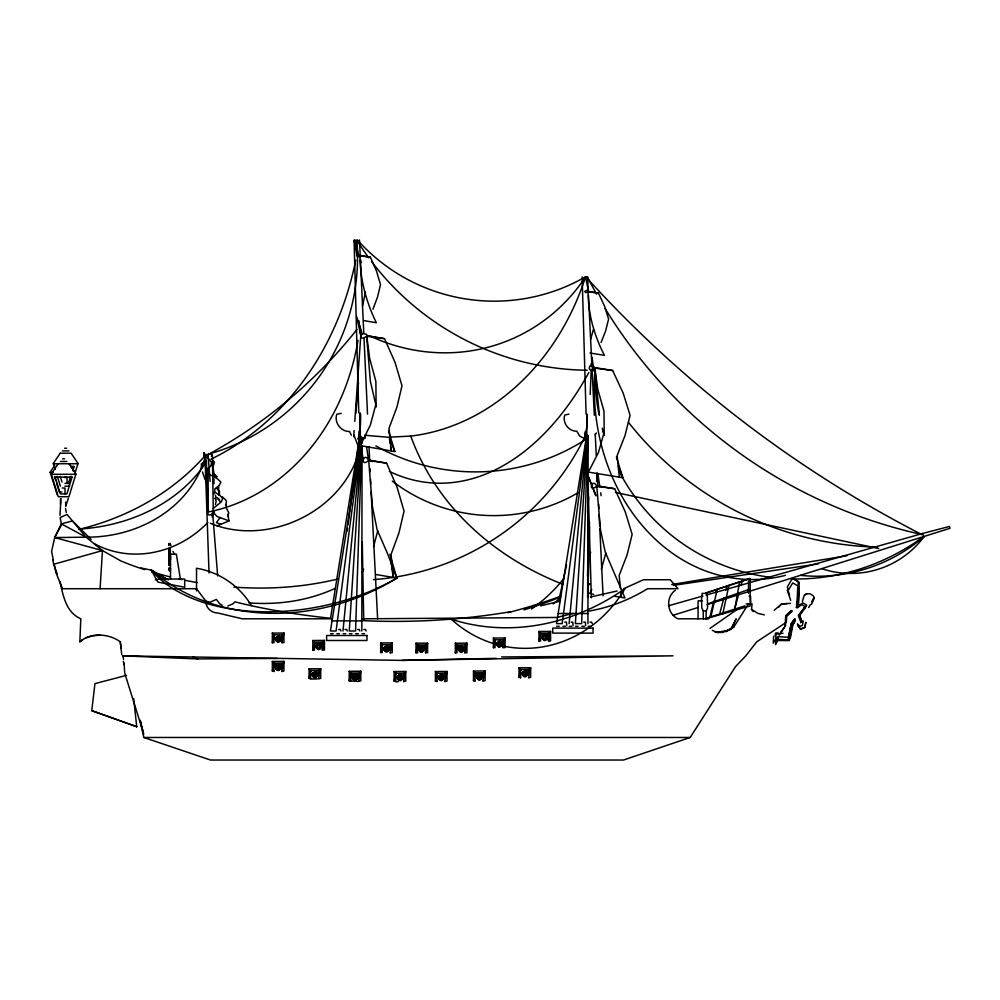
<?xml version="1.0" encoding="UTF-8"?>
<svg xmlns="http://www.w3.org/2000/svg" width="1000" height="1000" viewBox="0 0 1000 1000"><rect width="100%" height="100%" fill="white"/><g stroke="black" fill="none" stroke-linecap="round" stroke-linejoin="round"><path stroke-width="1.5" d="M121.725 654.675L120.288 641.787C108.7 633.5 91.1 632.225 79.85 641.787L80.825 618.8C65.812 612.312 63.175 595.388 59.913 581.525M208.162 468.125L208.113 511.775C205.738 519.888 220.875 509.762 208.113 511.775L205.7 462.887A156.512 125.65 0 0 1 79.25 529.05M359.312 455.812L359.338 438.638L330.55 618.3M361.825 631L362.038 446.037M362.038 442.912L362.05 438.225M587.925 623.625L588.15 435.55M273.863 671.637L273.975 663.213L272.337 661.462L283.938 661.375L283.95 670.975L281.8 671.575M272.337 633.125L273.975 634.862L273.962 642.7L272.35 642.712L272.337 633.125L283.938 633.038L283.95 642.638L281.887 642.65L281.9 634.812L283.938 633.038L281.887 642.65M317.225 678.962L310.613 679.013L310.725 670.588L309.088 668.838L320.7 668.75L320.712 678.35L318.55 678.95M312.85 640.5L314.475 642.25L314.462 650.088L312.863 650.088L312.85 640.5L324.45 640.413L324.462 650.013L322.4 650.025L322.413 642.188L324.45 640.413L322.4 650.025M350.838 680.875L350.85 673.037L349.212 671.3L360.812 671.213L360.825 680.812L358.675 681.413L349.225 680.888L349.212 671.3M360.188 417.587L360.188 413.325L360.188 417.587A9.588 1.175 -90 0 1 359.963 423.975M380.662 642.95L382.3 644.7L382.287 652.537L380.675 652.55L380.662 642.95L392.262 642.875L392.275 652.475L390.125 653.075M390.225 644.65L390.213 652.487L392.262 642.875L390.225 644.65L382.3 644.7L380.675 652.55M398.288 681.712L395.65 681.725L395.75 673.3L394.125 671.55L405.725 671.475L405.737 681.075L403.575 681.675M416 643.213L417.625 644.963L417.612 652.8L416 652.812L416 643.213L427.6 643.138L427.612 652.725L425.55 652.738L425.562 644.9L427.6 643.138L425.55 652.738M436.938 681.725L437.038 673.3L435.412 671.55L447.013 671.475L447.025 681.075L444.862 681.675M455.337 643.213L456.975 644.963L456.962 652.8L455.35 652.812L455.337 643.213L466.938 643.138L466.95 652.725L464.888 652.738L464.9 644.9L466.938 643.138L464.888 652.738M475.012 681.25L475.112 672.825L473.488 671.075L485.087 670.987L485.1 680.588L482.938 681.188M493.413 638.075L495.05 639.825L495.037 647.663L493.425 647.675L493.413 638.075L505.012 637.987L505.025 647.588L502.975 647.6L502.987 639.763L505.012 637.987L502.975 647.6M520.562 678.012L520.675 669.587L519.038 667.837L530.638 667.763L530.65 677.35L528.5 677.95M538.975 631.475L540.6 633.225L540.588 641.062L538.987 641.075L538.975 631.475L550.575 631.388L550.588 640.987L548.525 641L548.538 633.162L550.575 631.388L548.525 641M587.638 597.375L587.925 498.025M213.988 478.825L213.975 483.688M169.137 557.112C168.7 557.05 169.275 557.525 169.137 556.838M587.9 597.487L589.5 526.675M363.713 619.362L362.275 542.087M358.775 455.812L359.338 438.638L347.987 524.888M361.65 446.037L355.562 631L349.263 631L361.75 438.188M361.75 442.912L361.9 438.225M587.85 435.55L581.663 623.625L575.363 623.625L587.55 435.475M587.525 575.962L589.525 522.013M586.737 414.113L586.838 437.137M796.6 606.263L796.775 601.625M798.312 605.688L799.038 586.688M798.275 607.188L799.237 582.275L793.962 579.35M590.175 394.425L591.225 369.125M591.35 366.275L591.462 363.425A327.587 327.262 18.6 0 0 592.837 366.2M773.587 636.3L773.25 643.138L775.638 639.175L787.962 639.963L791.038 624.6L795.113 618.975M775.2 636.125L775.35 633.162L778.125 632.837M785.2 626.062L785.688 616.237L791.875 610.462M785.35 626.1L785.5 623.125M785.65 620.163L785.863 615.7L791.25 610.675M786.363 622.425L786.663 616.413L792.113 611.325M775.875 639.175L775.612 644.575L777.85 640.537L789.388 640.575L792.312 625.25L795.375 620.612M100.075 588.713L102.475 550.575L86.05 537.175L67.05 514.475L60.188 517.537L61.325 523.888L54.688 537.562L51.588 551.438L53.388 560.2M357.837 461.863L359.338 438.638L355.9 474.25M353.688 436.712L354.125 430.55M354.775 421.325L360.812 335.188L358.825 320.562M587.537 512.425L588.65 496.95M355.75 413.6L358.488 382.8M748.587 580.962L748.4 593.175M355.15 481.987L355.45 478.888M343 631L361.6 438.188M569.1 623.625L587.225 435.863M753.125 611.6L751.513 609.263L752.1 603.925M596.6 481.463L597.475 473.875M91.775 710.675L136.7 726.675L91.775 710.675L94.95 683.612L126.575 675.337M347.188 531.05L347.587 527.975M361.45 438.162L336.087 631L330.425 631L361.312 438.15M586.938 435.425L562.188 623.625L556.525 623.625L586.675 435.387M169.887 556.512L169.363 556.112L169.488 557.388M169.938 556.7L169.737 555.962L169.338 556.613M372.975 309.2L377.537 296.988L380.513 284.575L376.5 271.062L370.375 257.225L359.988 255.775L357.9 256.775L356.562 255.55L358.25 254.175L359.988 255.775C360.087 279.325 366.037 301.637 376.337 322.725L363.975 320.625M620.487 588.575L619.163 575.438L627.038 555.05L632.15 534.35L625.237 511.812L614.675 488.738L596.775 486.3C587.312 493.612 592.1 476.65 596.775 486.3L600.487 529.825L605.237 552.025L624.95 597.975L614.625 596.25M275.425 638.362L275.425 639.7M352.475 676.587L352.725 678.413L354.975 679.613M357.488 677.825L357.488 676.587M402.562 678.125C399.825 667.55 392.488 684.5 402.287 678.75M424.762 649.125C417.45 659.875 417.45 638.362 424.762 649.125L424.6 648.413M458.425 648.462L458.425 649.788M496.5 643.312L496.5 644.65M542.137 637.388L542.487 636.175M547.575 638.088L547.513 636.688M169.975 559.775L169.412 559.725M169.975 560.625L169.363 561.1L169.938 560.7M601.075 342.5L605.638 330.9L608.6 319.1L604.6 306.275L598.475 293.125L588.088 291.737L586 292.7L584.663 291.537L586.8 290.25L588.088 291.737C588.175 314.25 594.188 335.425 604.425 355.337L590 352.987M566.788 625.638L566.462 622.137L564.8 622.137M573.1 625.638L572.775 622.137L571.112 622.137M585.662 625.638L585.337 622.137L583.688 622.137M584.812 434.812L585.312 431.737M273.762 636.112L273.975 634.862L281.9 634.812M273.975 663.213L273.762 664.45L281.7 664.4L283.938 661.375L281.887 670.987L281.9 663.15L273.975 663.213L272.35 671.062L273.962 671.05M314.475 642.25L314.275 643.487L322.212 643.438L322.413 642.188L314.475 642.25L312.863 650.088M310.525 671.838L310.725 670.588L318.663 670.525L320.7 668.75L318.65 678.363L318.663 670.525L318.45 671.775M350.85 673.037L350.637 674.287L358.575 674.237L360.812 671.213L358.762 680.825L358.775 672.987L350.85 673.037L349.225 680.888M382.088 645.95L382.3 644.7M395.55 674.55L395.75 673.3L403.688 673.25L405.725 671.475L403.675 681.087L403.688 673.25L403.488 674.5M417.625 644.963L417.425 646.213L425.35 646.15L425.562 644.9L417.625 644.963L416 652.812M436.838 674.55L437.038 673.3L444.975 673.25L447.013 671.475L444.963 681.087L444.975 673.25L444.762 674.5M464.9 644.9L456.975 644.963L456.763 646.213L462.05 646.175M475.112 672.825L474.913 674.062L482.85 674.013L485.087 670.987L483.038 680.6L483.05 672.763L475.112 672.825L473.5 680.675L475.1 680.662M494.837 641.075L495.05 639.825L502.987 639.763M520.462 670.837L520.675 669.587L528.612 669.525L530.638 667.763L528.6 677.362L528.612 669.525L528.4 670.775M540.6 633.225L540.4 634.462L548.337 634.412L548.538 633.162L540.6 633.225L538.987 641.075M225.888 504.85L226.438 501.55L225.763 500L222.225 496.8M734.575 610.45L739.538 582.013M60.862 500.4L59.975 515.388M360.337 438.988L360.188 419.837M788.8 636.862L791.35 623.525L793.75 619.9M790.362 637.987L792.95 624.513L794.562 622.062M805.987 622.337L804.95 627.4L800.837 629.075M272.35 642.712L273.975 634.862M310.712 678.425L309.1 678.438L310.725 670.588M395.737 681.137L394.137 681.15L395.75 673.3M437.025 681.137L435.425 681.15L437.038 673.3M455.35 652.812L456.975 644.963M493.425 647.675L495.05 639.825M520.662 677.425L519.05 677.438L520.675 669.587M213.725 464.113L213.025 467.425L214.262 475.538L213.888 473.825L216.213 477.05M805.638 622.537L804.562 627.587L800.175 629.038L798.575 624.837M215.438 504.487L216.15 501.175L215.138 497.912L215.725 499.462M558.638 601.438L566.525 565M722.763 613.875L728.9 585.538M710.738 617.362L717.25 589.412M208.225 455.637C207.925 452.738 214.775 454.663 211.337 456.35M709.887 617.137L713.713 601.125M715.8 592.388L716.488 589.475M373.55 546.688L377.75 530.775M719.65 613.987L723.938 597.775M725.888 590.413L727.062 585.988M362.525 305.912L365.45 292.062M734.575 609.175L738.662 594.325M741.112 585.413L742.35 580.95M601.325 569.288L605.825 553.1M590.662 339.212L593.575 328.95M802.412 601.413L804.275 595.138L806.888 593.787L810.037 593.787L813.312 595.887L814.325 597.7L811.538 604.338L810.375 604.612L808.637 607.513M68.4 483.612L70.562 476.6M71.1 476.35L68.925 483.363L65.013 483.363M72.825 470.737L74.125 466.538L71.05 466.538L75.088 472.4M74.887 473.55L77.912 463.738M75.85 474.288L68.938 496.712L58.288 496.712L51.363 474.288M218.612 495L219.638 491.688L216.812 488.475M213.713 494.35L214.525 492.137M169.812 556.812C170.987 556.85 168.575 553.375 169.562 556.85M212.387 465.712L213.137 463.975M317.362 675.362L316.688 676.45M352.575 675.925C350.138 680.775 359.812 680.775 357.388 675.925M383.75 648.2L386.425 646.287L389.113 648.2M383.925 648.238L385.125 646.787M388.938 649.488L387.725 650.95M389.113 649.525L387.812 651.087M397.638 676.263L397.638 678.662M419.513 647.925L419.25 649.75L420.462 651.2M542.337 636.1L542.337 638.663M527.312 674.375L526.638 675.45M169.975 559.587L169.412 559.913L169.938 559.362M748.425 603.925L734.137 626.55L725.788 631.663L731.812 628.4L736.162 618.8L730.537 629.663M362.35 572.038L363.7 569.237M212.812 465.55L214.438 462.225L213.137 460.688M590.45 592.2L591.788 589.538M706.162 618.8L706.162 610.9L707.6 608.05L707.237 593.35M144.625 569.637A341.725 285.325 29.2 0 1 130.775 564.913L120.925 560.975L102.475 550.575L54.688 537.562L61.238 525.337M776.825 640.337L778.125 638M595.388 434.65L596.375 433M68.388 498.288L65.675 506.287L65.675 502.062M143.412 732.775L140.175 720.163L143.775 737.475L210.512 760.037L623.475 760.037L690.2 737.475L735.462 666.7L745.812 655.837L756.688 641.862L785.85 622.587M54.725 465.375L50 472.4L53.362 472.4M58.15 463.75L51.062 474.288L76.15 474.288L69.062 463.75M779.163 635.087L784.562 627.15M780.825 632.337L785.525 625.562M806.225 606.287L799.475 615.938L801.363 621.125M214.35 512.025L212.488 515.825L212.138 514.113L212.413 517.4M794.812 619.025L791.375 623.775L788.675 637.288L777.825 636.6L775.725 640.088L776.025 634.075L783.037 633.275M208.938 468.137L210.763 465.913L211.65 462.6L207.188 456.95M275.7 637.737L276.712 636.8M279.488 641.25L280.7 639.025L279.938 637.325M280.062 640.85L280.875 639.025L279.488 636.8M275.85 666.162L277.425 665.05M402.137 678.662L400.562 679.788L398.587 679.55M438.925 676.263L440.45 674.975L443.137 675.65M443.013 679.163L443.675 676.838M476.85 675.7L478.537 674.5M481.087 678.688L481.85 676.988L481.087 675.288M546.987 638.587L544.738 639.788L542.225 638M547.137 638.663L545.45 639.862L543.35 639.612M778.8 607.112L781.612 603.925L787.237 603.562M220.162 517.525L216.375 522.625L220.963 524.237L229.062 520.913L227.688 514.362L228.038 516.075L228.75 512.775L226.262 507.825M675.3 590.325C665.35 597.15 666.912 613.938 677.975 618.8L708.8 618.8M774.188 610.288L781.612 603.925L790.512 603.362M731.812 628.4L734.137 626.55C728.8 630.825 721.875 633.475 715 632.038L723.4 632.038M79.85 641.787L82.775 639.562M195.963 589.125L196.525 588.713L207.525 603.35M353.013 675.387L354.263 674.725M353.137 675.5L354.312 674.887M356.812 678.9L355.65 679.525M420.375 646.9C417.537 648.25 419.65 652.575 422.475 651.612M398.05 675.763L399.888 675.062M459.137 647.3L460.387 646.637M459.263 647.425L460.438 646.8M500.475 646.062L501.775 643.988L500.475 641.9M500.562 646.213L501.95 643.988L500.562 641.75M477.413 675.288L478.575 674.663M480.637 679.212L482.025 676.988L480.637 674.75M542.775 635.562L545.45 634.9L547.413 636.712M542.9 635.688L546.038 635.3M709.987 628.387L736.462 609.913M796.012 607.375L798.388 605.725M169.175 550.013C167.525 553.125 172.913 550.1 169.175 550.013L169.2 564.15C167.488 567.05 172.913 564.3 169.175 564.212M169.488 553.7L169.488 554.438M800.612 622.75L803.25 621L802.35 625.4L798.775 626.862L797.8 624.188M362.15 333.762C356.438 343.438 375.438 333.537 362.15 333.762L356.6 316.488L360.812 335.188L358.888 322.512M169.737 551.562L169.737 551.413M204.288 462.312L201.375 463.95L201.375 468.65M806.888 593.787L804.65 594.925M169.488 562.475L169.737 562.413M217 525.9L220.963 524.237M169.4 556.188L168.7 557.112L169.4 558.025M623.875 588.65L643.425 579.75L670.263 579.75L677.975 588.713L647.537 588.713A166.475 166.475 0 0 1 587.587 611.35M85.925 637.8L92.812 635.7L100.075 635.212M277.387 664.887L275.7 666.087L275.425 668.037M315.525 677.075L316.15 676.825M315.575 677.225L317.262 676.038L317.538 674.075M461.775 651.45L463.35 650.325L463.612 648.5M442.475 679.55L440.5 679.788L438.925 678.662M525.475 676.075L526.1 675.825M525.525 676.225L527.212 675.037L527.487 673.088M707.775 603.837L750.238 588.975M707.113 604.663L950 528.3L949.45 526.462L922.688 533.45L750.75 582.375M705.375 593.35L750.163 578.475L750.163 605.938L705.738 618.8M704.725 593.35L749.837 578.475M706.012 618.387L744.912 605.837M617.112 591L590.588 596.962M672.987 615.3L698.213 607.438M668.525 605.775L702.913 595.988M705.9 595.138L747.763 583.225M52.8 560.025L53.675 564.288L102.475 550.575M227.8 606L232.963 603.85L234.963 601.85C266.45 609.763 298.587 614.913 330.863 618.3M573.325 613.375L556.962 617.463L361.788 618.8M540.638 605.85L560.15 601.125M341.213 413.325L336.763 414.288C334 422.512 340.938 431.8 349.6 431.512L351.3 435.213M568.925 414.113L564.75 415.025C562.163 422.738 568.675 431.45 576.8 431.175L579.7 436.05L583.075 437.863M169.4 568.775L168.738 568.125L170.125 567.8L170.475 568.538L168.738 569.275L170.562 569.05M712.337 630.337L716.95 632.388L728.263 630.337M671.75 584.5L846.963 555.712M155.375 579.788L159.987 579.038L184.688 579.038L184.688 587.325M511.05 611.638C461.512 620.037 411.1 623.025 360.925 620.55M673.438 585.363L818.238 563.888M278.825 641.513L277.387 641.513M318.612 648.812L320.863 647.613L319.325 648.888L317.225 648.637M385.75 646.538L387.725 646.787L388.938 648.238M498.462 641.5L499.9 641.5M499.9 646.462L498.462 646.462M441.175 675.062L439.212 675.65L438.488 678.125M478.5 674.412L480 674.412M479.963 679.463L477.863 679.212L476.575 677.65M357.475 240.037A183.463 183.375 42.1 0 0 585.575 276.8A234.112 197.1 -81.5 0 1 410.763 436.087L387.962 437.238L365.337 435.3M170.475 543.638L168.738 543.625L169.4 543.65M496.238 658.337L402.062 660.387L122.987 655.863L123.537 659.412M402.062 660.387L673 655.837L501.575 656.95M169.65 570.413C166.9 570.675 172.475 570.35 169.65 570.612M54.688 537.562L86.05 537.175L61.325 523.888L72.463 520.913L91.137 539.362M122.987 655.863L197.688 658.925L277.162 658.413M64.65 448.25L66.688 448.25M62.425 450.9L68.913 450.9M62.587 458.812L64.625 458.812M60.362 461.45L66.85 461.45M71.05 466.538L74.125 466.538M64.287 477.475L67.062 477.475L67.062 483.263M64.912 486.163L69.7 486.163M62.225 488.025L65 488.025L65 493.825M61.887 492.038L59.288 492.025L56.688 483.612M61.238 498.775L60.487 498.775L60.487 504.4M170.538 554.188L176.35 554.188L180.4 579.038M170.475 554.3L170.475 559.85M196.525 588.713L62.512 588.713L55.938 572.663L54.288 564.575M703.462 593.35L702.2 593.35L701.5 599.637L701.838 608.05L703.288 610.9L703.288 618.8M749.15 596.025L750.537 596.025M702.262 600.887L698.075 600.887L698.075 618.8M746.213 603.925L749.275 603.925M703.288 610.9L706.162 610.9M332.275 618.8L242.213 618.8L217.787 613A12.15 12.15 0 0 1 206.05 604L216.388 599.425L219.8 603.862L222.25 605.275M589.938 622.137L591.6 622.137L592.238 623.625M556.675 626.312L559.237 626.312M562.938 626.312L565.5 626.312M569.25 626.312L571.812 626.312M575.513 626.312L578.075 626.312M581.825 626.312L584.388 626.312M588.075 626.312L590.65 626.312M338.7 629.5L340.363 629.5L340.988 631M345.012 629.5L346.675 629.5L347.3 631M357.575 629.5L359.237 629.5L359.875 631M363.837 629.5L365.5 629.5L366.138 631M716.95 632.388L723.062 632.388M330.575 633.688L333.137 633.688M336.838 633.688L339.4 633.688M343.15 633.688L345.712 633.688M349.412 633.688L351.975 633.688M355.725 633.688L358.288 633.688M361.975 633.688L364.538 633.688M143.775 737.475L690.2 737.475M587.938 613.525L558.15 613.513M361.838 620.887L332.038 620.887M616.388 457.025L622.9 477.775L619.325 477.15L617.112 455.637L624.987 435.625L630.1 415.288L623.188 393.162L612.638 370.5L594.738 368.113C585.288 375.3 590.037 358.612 594.738 368.113L599.388 415.213M388.7 431.125L394.812 451.587L391.225 450.938L389.012 428.288L396.9 407.225L402 385.825L395.1 362.537L384.538 338.675L366.637 336.163L370.337 381.15L376.337 406.9M389.875 554.3L396.85 578.125L393.275 577.45L391.062 554.388L398.938 532.938L404.05 511.138L397.137 487.425L386.587 463.137L368.688 460.562C359.175 468.237 364.05 450.45 368.688 460.562L372.388 506.388L377.137 529.75L387.725 554.05L396.85 578.125A208.675 179.475 -27.7 0 1 151.312 570.112L140.925 567.962M460.438 651.45L461.1 651.525M460.387 651.612L463.512 650.413L463.512 647.837M524.138 676.075L524.8 676.15M524.8 676.312L522.85 675.562M314.862 677.312L312.9 676.562M619.325 477.15L588.4 472.1L598.45 452.5L604.188 432.25L603.987 411.138L597.725 389.113L594.812 367.575L612.638 370.5M598.475 293.125L588.138 291.438M614.675 488.738L596.862 485.763M370.375 257.225L360.037 255.45M384.538 338.675L366.725 335.6L369.637 358.263L375.887 381.45L376.087 403.675L370.363 424.988L360.312 445.613L391.225 450.938L390.55 446.388M375.55 574.438L393.275 577.45L390.55 558.925M183.538 587.025L157.8 582.062L151.312 570.112A164.513 98.112 -10.7 0 0 396.85 578.125M386.587 463.137L370.05 460.238M169.488 551.425L169.537 562.75M615.438 492.438L878.7 548.55M764.338 614.837L757.9 613.4L751.513 609.263M498.512 646.3L497.35 645.688M422.475 646.637L424.438 648.462M385.75 651.188L383.75 649.525M385.712 651.35L384.175 650.062M441.85 675.138L442.475 675.375M400.562 675.138L402.137 676.263M317.312 648.487L317.938 648.725M355.7 674.725L356.938 675.387M355.65 674.887L356.812 675.5M314.188 677.075L313.025 676.45M278.825 664.887L280.062 665.55L278.775 665.05M192.975 657L197.688 658.925M229.062 520.913L216.975 516.487L213.088 511.887L213.05 508.6L221.35 501.825L222.688 498.5L219.725 495.288L214.737 492.113L214.875 488.825L219.275 485.438L220.875 482.113L217.562 478.9L209.237 474.162M526.638 672.05C524.788 670.088 521.013 672.513 522.562 674.95M459.712 651.35L458.7 650.413M477.95 679.062L476.737 677.6M276.712 641.25L275.7 640.312M213.287 473.525L217.237 476.725M804.175 607.375L805.212 608.413L804.638 607.025M205.438 455.075L203.65 452.925L205.4 461.463M527.212 672.463C525.612 669.587 520.575 672.075 522.4 675.037M423.6 647.425L424.263 648.5M438.775 678.75C440.375 681.612 445.4 679.137 443.575 676.175M316.65 648.225C313.475 645.1 320.138 641.663 321.287 645.738M317.262 673.462C315.663 670.588 310.625 673.075 312.45 676.038M317.1 673.538C315.613 670.863 310.9 673.175 312.613 675.95M275.85 668.575C277.188 670.925 281.4 669.463 280.613 666.75M275.7 668.65C277.3 671.525 282.337 669.038 280.512 666.087M143.775 734.175L124.7 672.962L124.062 662.95M205.25 479.988L202.438 471.912M220.025 501.55L217.875 498.312L219.625 499.988L215.75 496.8L215.413 495.238M172.925 551.4L174.575 554.188M586.575 414.113L587.075 415.025A12.45 1.525 -90 0 1 585.625 431.213A8.925 1.087 -90 0 1 585.275 436.05A8.8 1.075 -90 0 1 584.4 438.1M204.513 454.475L203.65 452.925L205.7 455.05L208.113 511.775L206.363 460.487M604.438 435.312L602.55 429.738M321.112 645.788C320.213 642.412 314.488 644.475 316.363 647.613M618.337 466.538L622.9 477.775M587.163 473.8L595.975 495.863L587.275 473.738M353.9 435.213L363.137 458.713L358.8 435.213L359 431.512A13.162 1.613 90 0 0 360.05 428.413A13.362 1.625 -90 0 0 360.562 414.288L360.025 413.325L360.125 415.375M390.513 440.462L394.812 451.587M798.35 624.862L799.412 627.675M797.412 624.05L798.462 626.838M800.913 620.45L798.938 615.2L806.712 605.15L802.825 602.863L797.35 606.663L798.275 581.45L792.625 578.15L787.312 586.975L788.288 589.85M800.875 622.238L798.325 615.5L805.163 606.65L801.75 604.65L796.925 607.987L797.75 585.812L792.775 582.9L788.1 590.662L789.575 595.05M592.438 366.025L591.462 363.425L593.875 370.75L592.075 357.375M593.4 368.612L594.375 371.2M799.737 615.513L802.025 621.825M53.675 564.288L57.312 574.338M205.463 457.975L203.65 452.925L205.225 457.663M225.55 504.55L226.088 506.1M787.275 590.237L790.7 600.35M219.675 494.675L218.6 491.413L218.663 486.4M60.25 476.35L61.975 481.962M53.425 463.738L55.163 469.338M57.325 476.35L60.35 486.163M54.525 476.6L55.825 480.812M50.3 472.4L57.225 494.825M922.688 533.45L923.787 537.112M66.275 512.5L65.525 508.325M123.287 661.275L124.062 664.587M120.288 641.787L121.025 648.225M585.6 277.125L588.438 291.188M355.412 240.113L358.25 254.175M354.425 240.15L356.775 254.887M597.875 473.812L599.837 486.95M600.712 492.788L601.15 495.712M389.412 438.812L390.087 443.35M364.812 435.213L365.262 438.125M366.575 446.887L368.325 458.562M360.6 259.825L360.975 262.75M133.713 698.812L136.725 726.762M620.775 591.5L621.362 597.337M377.625 618.85L371.112 491.912M210.15 481.35L208.062 455L204.913 455.075L209.037 573M212.738 513.9L217.662 575.9M360.438 329.075L360.85 336.375M587.587 276.725L588.337 292.288M588.488 295.4L591.962 367.013M592.125 370.125L594.312 415.262M595.212 433.938L596.275 455.737M597.112 472.863L597.788 486.863M598.625 503.988L598.85 508.663M599.15 514.888L599.675 525.788M599.825 528.9L603.075 595.837M359.487 239.963L360.275 257.075M360.425 260.188L363.787 333.275M364.012 337.938L367.525 414.15M369.025 446.812L369.675 460.812M370.037 468.587L370.175 471.688M370.538 479.475L370.75 484.137M750.525 596.45L750.812 603.925M582.15 276.913L586.075 413.988M587.825 474.738L591.35 597.8M358.762 412.912L354.062 240.162A215.325 184.275 90 0 1 354.75 243.062M359.438 437.812L359.775 450.262M212.4 455.337L213.25 508.3M548.337 634.412L548.413 640.15M425.35 646.15L425.4 649.025M519.038 667.837L519.05 677.438M473.488 671.075L473.5 680.675M435.412 671.55L435.425 681.15M394.125 671.55L394.137 681.15M360.15 417.35L360.15 420.462M309.088 668.838L309.1 678.438M272.337 661.462L272.35 671.062M196.525 590.9L196.525 568.237A79.987 79.987 0 0 1 251.475 605.638M170.475 552.95L170.538 579.038M170.075 550.062L170.075 564.15M169 554.963L169 559.25M87.587 537.175A121.4 104 0 0 0 205.7 455.05A239.125 204.013 0 0 1 78.875 529.375M337.475 579.125A341.725 285.325 29.2 0 1 233.9 587.112M197.25 582.6A341.725 285.325 29.2 0 1 185.037 580.275M181.988 579.637A341.725 285.325 29.2 0 1 178.95 578.962M169.825 576.812A341.725 285.325 29.2 0 1 151.588 571.8M335.412 588.25A187.025 156.412 31 0 1 248.912 602.875M167.213 579.212A187.025 156.412 31 0 1 151.312 570.112A427.425 371.413 -13.6 0 0 168.35 579.888M560.638 596.95A427.425 371.413 -13.6 0 1 524 609.888M923.763 537.05A91.312 91.275 -90 0 1 821.9 568.725M923.713 536.862A163.3 163.3 0 0 1 800.65 575.375M563.737 578.638A176.213 164.338 38.3 0 1 531.638 608.938M559.875 598.125A139.325 129.713 37.3 0 1 553.2 603.888M590.7 552.263A139.325 129.713 37.3 0 1 587.888 559.05M560.475 596.237A344.237 205.875 -6.3 0 1 507.738 612.725M359.525 449.65A102.3 85.65 -24.9 0 1 210.387 523.275M578.2 492.638A166.838 166.688 -86.5 0 1 392.287 481.125M370.7 461.287A166.838 166.688 -86.5 0 1 368.638 458.988M585.575 276.8A188.225 176.938 65.2 0 1 370.55 336.3M587.25 370.262A275.2 274.837 49.9 0 1 371.55 261.537M368.8 257.863A275.2 274.837 49.9 0 1 356.775 240.062A204.075 204.037 67.9 0 1 205.125 455.062M593.65 594.4A280.038 240.738 0 0 1 587.962 592.788M562.875 584.263A280.038 240.738 0 0 1 410.763 436.087M588.825 372.55A296.112 182.9 -85.2 0 1 389.375 471.4M372.438 461.637A296.112 182.9 -85.2 0 1 369.9 459.888M877.387 547.163A327.587 327.262 18.6 0 1 628.4 422.25M921.612 534.475A497.688 497.537 53.5 0 1 605.1 308.5M596.625 294.1A497.688 497.537 53.5 0 1 587.225 276.737M785.45 575.337A191.137 158.225 -90 0 1 594.812 372.362M921.862 534.575A1175.9 1168.888 35.1 0 1 585.8 276.788M355.688 260.163A285.262 245.725 90 0 1 211.038 459.175M356.987 329.462A486.875 486.838 -90 0 1 207.275 455.012M357.962 340.375A215.325 184.275 90 0 1 212.113 511.175M585.262 436.05A256.462 256.375 27.6 0 1 395.588 577.025M394.125 577.263A256.462 256.375 27.6 0 1 373.425 579.625M207.875 522.438A100.262 91.55 -55.1 0 1 94.225 543.625M923.625 536.575A221.925 209.15 -61.5 0 1 791.025 578.913M771.513 577.463A221.925 209.15 -61.5 0 1 618.837 470.875M603.925 434.075A221.925 209.15 -61.5 0 1 602.238 428.137M599.062 414.6A221.925 209.15 -61.5 0 1 594.738 372.925M586.95 438.638A203.688 203.675 -46.8 0 1 375.887 445.925M363.938 438.688A203.688 203.675 -46.8 0 1 358.8 435.213A9.387 1.15 -90 0 1 357.7 438.888M203.925 600.388A75.938 75.938 0 0 1 209.925 602.575M275.2 638.312C279.337 650.475 285.2 629.675 275.2 638.312M276.3 638.575C278.637 645.25 281.812 633.85 276.3 638.575M276.613 638.663C278.55 644.15 281.15 634.763 276.613 638.663M275.2 666.65C279.337 678.812 285.2 658.012 275.2 666.65M276.3 666.925C278.637 673.587 281.812 662.188 276.3 666.925M276.613 667C278.55 672.487 281.15 663.1 276.613 667M315.712 645.688C319.85 657.85 325.712 637.05 315.712 645.688M311.962 674.025C316.1 686.188 321.95 665.387 311.962 674.025M316.8 645.962C319.15 652.625 322.312 641.225 316.8 645.962M313.05 674.3C315.4 680.962 318.562 669.562 313.05 674.3M317.125 646.038C319.062 651.525 321.662 642.138 317.125 646.038M313.375 674.375C315.3 679.862 317.913 670.487 313.375 674.375M352.075 676.488C356.213 688.65 362.075 667.85 352.075 676.488M353.175 676.762C355.525 683.425 358.688 672.025 353.175 676.762M353.488 676.838C355.425 682.325 358.025 672.938 353.488 676.838M383.525 648.15C387.663 660.312 393.525 639.513 383.525 648.15M384.625 648.413C386.962 655.088 390.138 643.688 384.625 648.413M384.938 648.5C386.875 653.988 389.475 644.6 384.938 648.5M396.987 676.737C401.125 688.913 406.987 668.112 396.987 676.737M398.088 677.013C400.425 683.688 403.587 672.288 398.088 677.013M398.4 677.1C400.337 682.588 402.938 673.2 398.4 677.1M419.95 648.675C422.3 655.35 425.462 643.938 419.95 648.675M420.275 648.75C422.2 654.237 424.812 644.862 420.275 648.75M438.275 676.737C442.413 688.913 448.275 668.112 438.275 676.737M439.363 677.013C441.712 683.688 444.875 672.288 439.363 677.013M439.688 677.1C441.613 682.588 444.225 673.2 439.688 677.1M458.2 648.4C462.337 660.575 468.2 639.763 458.2 648.4M459.3 648.675C461.65 655.35 464.812 643.938 459.3 648.675M459.613 648.75C461.55 654.237 464.15 644.862 459.613 648.75M476.35 676.263C480.487 688.425 486.35 667.625 476.35 676.263M477.45 676.538C479.787 683.2 482.95 671.8 477.45 676.538M477.762 676.612C479.7 682.1 482.3 672.712 477.762 676.612M496.275 643.263C500.412 655.425 506.275 634.625 496.275 643.263M497.375 643.538C499.725 650.2 502.887 638.8 497.375 643.538M497.7 643.612C499.625 649.1 502.225 639.712 497.7 643.612M521.9 673.025C526.038 685.2 531.9 664.388 521.9 673.025M523 673.3C525.35 679.963 528.513 668.562 523 673.3M523.325 673.375C525.25 678.863 527.85 669.488 523.325 673.375M541.838 636.663C545.975 648.825 551.838 628.025 541.838 636.663M542.925 636.938C545.275 643.6 548.438 632.2 542.925 636.938M543.25 637.013C545.188 642.5 547.788 633.112 543.25 637.013M168.738 562.112C169.862 565.525 171.575 559.725 168.738 562.112M169.338 552.837L169.887 553.5L169.412 552.825M169.338 562.163L169.363 562.137M168.738 548.65C169.988 551.587 171.488 546.55 168.738 548.65M169.338 564.412L169.412 564.325M168.738 545.237L170.6 545.363L168.738 545.237M169.338 549.325L169.988 549.375L169.338 549.325M169.338 563.038L169.412 562.975M169.338 565.013L169.412 564.938M72.062 477.088L66.875 493.913L60.35 493.913L55.15 477.088L72.062 477.088M168.738 544.7L170.6 544.8L168.738 544.7M169.338 548.962L169.412 548.9M169.338 550.975L169.363 550.913M813.812 598.162L812.05 601.712L813.812 598.162M60.213 453.2L53.125 463.738L78.213 463.738L71.125 453.2L60.213 453.2M169.363 563.25L169.412 563.237M593.062 628.125L552.737 628.125L552.737 633.112L593.062 633.112L593.062 628.125M366.962 635.5L326.637 635.5L326.637 640.487L366.962 640.487L366.962 635.5M587.663 585.212A427.425 371.413 -13.6 0 0 590.45 583.888A344.237 205.875 -6.3 0 1 587.675 585.138M451.275 619.212A222.138 194.775 -61.6 0 0 624.95 588.65A127.912 116.775 -84.2 0 1 451.275 619.212"/></g></svg>
